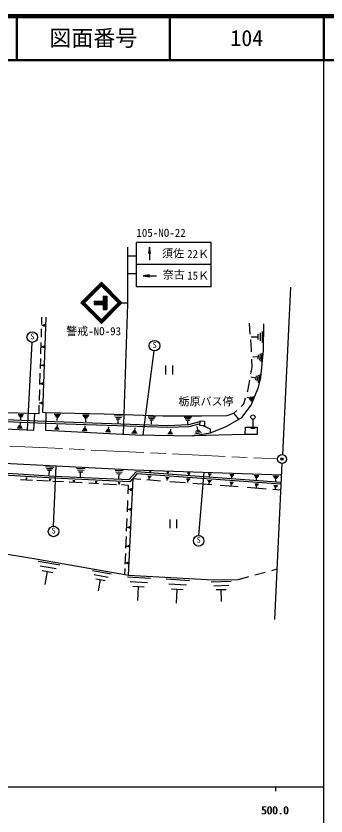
# Model space of a CAD drawing. Units: millimetres, scale not verified. Extents: x 40000 to 680000, y 20000 to 380000.
# Drawn here: x 509042 to 579500, y 198357 to 380000 of the extents above; entities that cross this region are included whole.
import ezdxf
from ezdxf.enums import TextEntityAlignment as Align

# ---------------------------------------------------------------- set-up
doc = ezdxf.new("R2010")
doc.units = ezdxf.units.MM
doc.header["$LTSCALE"] = 1000
doc.header["$PDMODE"] = 32
doc.header["$PDSIZE"] = 500
doc.linetypes.add('CHAIN', pattern=[18.5, 12, -1.5, 3.5, -1.5])
for name, color, linetype, lineweight in [('M-BGD', 7, 'Continuous', 25), ('M-BMK', 2, 'CHAIN', 13), ('M-BMK-SRVR', 3, 'Continuous', 25), ('M-STR-HTXT', 7, 'Continuous', 13), ('M-STR-STRC', 7, 'Continuous', 25), ('M-TTL', 2, 'Continuous', 140), ('M-TTL-BAND', 7, 'Continuous', 25), ('M-TTL-LINE', 7, 'Continuous', 50), ('M-TTL-TXT', 7, 'Continuous', 13)]:
    doc.layers.add(name, color=color, linetype=linetype, lineweight=lineweight)
doc.layers.add('M-OTRS', color=6, linetype='Continuous')
doc.styles.add('ＭＳ ゴシック', font='')
doc.styles.get('ＭＳ ゴシック').set_extended_font_data('MS Gothic')

# ---------------------------------------------------------------- blocks, each defined once
blk = doc.blocks.new('open_arrow')
at = {"color": 0, "linetype": 'Continuous', "lineweight": -2}
blk.add_lwpolyline([(7.5, 1.25), (0, 0), (7.5, -1.25)], dxfattribs=at)

msp = doc.modelspace()

# ---------------------------------------------------------------- linework, layer by layer
at = {"layer": 'M-BGD'}
for p, q in [((514869, 311649), (514818, 309983)), ((515798, 311623), (515090, 290022)), ((514786, 308941), (514729, 307068)), ((514900, 309772), (515230, 309762)), ((515230, 309892), (515220, 309622)), ((515340, 309962), (515330, 309552)), ((515450, 310022), (515430, 309482)), ((562293, 307742), (562095, 310236)), ((565291, 304160), (565331, 310134)), ((562520, 307162), (564020, 307152)), ((564020, 307772), (564010, 306532)), ((564520, 308082), (564510, 306222)), ((565020, 308392), (565000, 305902)), ((514692, 305843), (514616, 303323)), ((562582, 304114), (562391, 306512)), ((514810, 304892), (515090, 304882)), ((515090, 305002), (515090, 304762)), ((515190, 305062), (515180, 304702)), ((515290, 305112), (515270, 304642)), ((562592, 303758), (562582, 304114)), ((564649, 297946), (565291, 304160)), ((564920, 303482), (564720, 301552)), ((514582, 302221), (514513, 299947)), ((562691, 300159), (562637, 302112)), ((562890, 302712), (564050, 302592)), ((564100, 303072), (564000, 302112)), ((564510, 303282), (564360, 301832)), ((514750, 300712), (514990, 300702)), ((514990, 300802), (514980, 300602)), ((515070, 300852), (515060, 300552)), ((515150, 300892), (515130, 300502)), ((543087, 298633), (543087, 300633)), ((544587, 300633), (544587, 298633)), ((562440, 298729), (562691, 300159)), ((514482, 298933), (514403, 296320)), ((562440, 298062), (563550, 297822)), ((563650, 298282), (563440, 297362)), ((564070, 298432), (563760, 297052)), ((564480, 298582), (564080, 296742)), ((564168, 295741), (564649, 297946)), ((514530, 296532), (514820, 296522)), ((514820, 296642), (514810, 296402)), ((514920, 296702), (514910, 296342)), ((515010, 296752), (515000, 296282)), ((561770, 294904), (562193, 297320)), ((514368, 295183), (514292, 292666)), ((561693, 294668), (561770, 294904)), ((562525, 291651), (564168, 295741)), ((560795, 291924), (561239, 293283)), ((561480, 293492), (562240, 293192)), ((562360, 293502), (562110, 292872)), ((562680, 293562), (562300, 292622)), ((562990, 293612), (562480, 292362)), ((514261, 291649), (514201, 289675)), ((514320, 292142), (514650, 292132)), ((514650, 292262), (514640, 291992)), ((514760, 292332), (514750, 291922)), ((514870, 292392), (514850, 291852)), ((560186, 291345), (560795, 291924)), ((560360, 288845), (562525, 291651)), ((514201, 289675), (496836, 290209)), ((509550, 289512), (510740, 289482)), ((509700, 289272), (510590, 289252)), ((509840, 289032), (510430, 289012)), ((510110, 288312), (510140, 289022)), ((513127, 285966), (513323, 289702)), ((515090, 290022), (515831, 289958)), ((515831, 289958), (515734, 285966)), ((515831, 289958), (529047, 289649)), ((517720, 289622), (519190, 289582)), ((517900, 289322), (519000, 289292)), ((518070, 289022), (518810, 289002)), ((518420, 288122), (518440, 289012)), ((524130, 289472), (525700, 289432)), ((524320, 289152), (525500, 289122)), ((524510, 288832), (525290, 288812)), ((524880, 287882), (524900, 288822)), ((529047, 289649), (542429, 289215)), ((531420, 289272), (533220, 289212)), ((531630, 288912), (532990, 288862)), ((539050, 289022), (540720, 288972)), ((542429, 289215), (551205, 289215)), ((547260, 288912), (548930, 288912)), ((551205, 289215), (557056, 289269)), ((556831, 286760), (560360, 288845)), ((557056, 289269), (558573, 289811)), ((558573, 289811), (559241, 290446)), ((559714, 288463), (558573, 289811)), ((515746, 287452), (497404, 288304)), ((515764, 287901), (497423, 288753)), ((509980, 287602), (509950, 286882)), ((543560, 286531), (515746, 287452)), ((543558, 286982), (515764, 287901)), ((518380, 287162), (518350, 286542)), ((531840, 288542), (532750, 288512)), ((532260, 287442), (532300, 288532)), ((539250, 288682), (540500, 288642)), ((539440, 288342), (540280, 288312)), ((539830, 287322), (539860, 288332)), ((548235, 287160), (543558, 286982)), ((547470, 288582), (548720, 288582)), ((547670, 288242), (548510, 288242)), ((548090, 287242), (548090, 288242)), ((550753, 287821), (548235, 287160)), ((550867, 287386), (548302, 286712)), ((550855, 286996), (550887, 288058)), ((551855, 286966), (550855, 286996)), ((550887, 288058), (551887, 288028)), ((551887, 288028), (551855, 286966)), ((562885, 288439), (562885, 286439)), ((497288, 286610), (513127, 285966)), ((510530, 286372), (509330, 286422)), ((510390, 286622), (509490, 286662)), ((510250, 286862), (509650, 286892)), ((515734, 285966), (536240, 284936)), ((518840, 286102), (517810, 286162)), ((518730, 286322), (517950, 286362)), ((518610, 286532), (518090, 286552)), ((525240, 285782), (524090, 285842)), ((525110, 286022), (524250, 286072)), ((524970, 286262), (524400, 286292)), ((524720, 286962), (524690, 286282)), ((530580, 285512), (529400, 285572)), ((530450, 285762), (529560, 285802)), ((530310, 286002), (529720, 286032)), ((530050, 286722), (530020, 286022)), ((536590, 285212), (535320, 285282)), ((536450, 285482), (535490, 285532)), ((536300, 285742), (535660, 285772)), ((536020, 286522), (535980, 285762)), ((548302, 286712), (543560, 286531)), ((544520, 285312), (543690, 285332)), ((544380, 285532), (543830, 285542)), ((544120, 286202), (544110, 285542)), ((549246, 284710), (553270, 285386)), ((551210, 285342), (549660, 285082)), ((550970, 285622), (549810, 285432)), ((550720, 285902), (549950, 285772)), ((550180, 286762), (550340, 285842)), ((553237, 286159), (551609, 286973)), ((553270, 285386), (553237, 286159)), ((553270, 285386), (556831, 286760)), ((561150, 284947), (561219, 286652)), ((561219, 286652), (563839, 286629)), ((562385, 286439), (563385, 286439)), ((563839, 286629), (563831, 284978)), ((536240, 284936), (549246, 284710)), ((544650, 285092), (543550, 285112)), ((561150, 284947), (549246, 284710)), ((563831, 284978), (561150, 284947)), ((501878, 278674), (535870, 276993)), ((517750, 275063), (485560, 277020)), ((517771, 275462), (485562, 277421)), ((515740, 277682), (517650, 277592)), ((515960, 277292), (517400, 277222)), ((516180, 276892), (517140, 276852)), ((516600, 275722), (516660, 276872)), ((522770, 277342), (524760, 277242)), ((523000, 276932), (524500, 276862)), ((523230, 276522), (524230, 276472)), ((523670, 275302), (523730, 276502)), ((531550, 276902), (533430, 276812)), ((531770, 276522), (533180, 276452)), ((531990, 276132), (532920, 276082)), ((532400, 274982), (532460, 276112)), ((536372, 276477), (534715, 274654)), ((535870, 276993), (569362, 275818)), ((569279, 274073), (536372, 276477)), ((539420, 276572), (539800, 276552)), ((539470, 276492), (539750, 276482)), ((539510, 276412), (539700, 276402)), ((539600, 276182), (539610, 276412)), ((543310, 276432), (543780, 276412)), ((543370, 276342), (543720, 276322)), ((543420, 276242), (543660, 276232)), ((543530, 275952), (543540, 276242)), ((548020, 276272), (548600, 276242)), ((548090, 276152), (548530, 276132)), ((552710, 276102), (553450, 276082)), ((512816, 274569), (510092, 274709)), ((511250, 275152), (511620, 275132)), ((511290, 275082), (511570, 275062)), ((511330, 275002), (511520, 274992)), ((511410, 274772), (511430, 275002)), ((516456, 274381), (513760, 274520)), ((516560, 274832), (517000, 274812)), ((516610, 274742), (516940, 274732)), ((516660, 274652), (516880, 274642)), ((516750, 274382), (516770, 274652)), ((519855, 274204), (517410, 274332)), ((534884, 274245), (517750, 275063)), ((534715, 274654), (517771, 275462)), ((521970, 274562), (522430, 274542)), ((522030, 274472), (522370, 274452)), ((522080, 274372), (522310, 274362)), ((522180, 274092), (522200, 274372)), ((527060, 274312), (527510, 274292)), ((534635, 252961), (535647, 275085)), ((536537, 276064), (534884, 274245)), ((535544, 274971), (537436, 274828)), ((569250, 273674), (536537, 276064)), ((538766, 274727), (541911, 274490)), ((539020, 275582), (539740, 275532)), ((539100, 275432), (539640, 275392)), ((539180, 275282), (539540, 275252)), ((539330, 274832), (539360, 275272)), ((543120, 275282), (543830, 275232)), ((543200, 275132), (543730, 275092)), ((543270, 274982), (543630, 274952)), ((543420, 274542), (543450, 274972)), ((543989, 274333), (547583, 274061)), ((547770, 274942), (548590, 274882)), ((547860, 274772), (548480, 274732)), ((547950, 274602), (548360, 274572)), ((548120, 274092), (548160, 274592)), ((548160, 276032), (548450, 276022)), ((548290, 275672), (548310, 276032)), ((552580, 274592), (553440, 274522)), ((552680, 274412), (553320, 274362)), ((552800, 275952), (553350, 275942)), ((552880, 275802), (553250, 275792)), ((553050, 275352), (553070, 275802)), ((557650, 275932), (558580, 275902)), ((557760, 275742), (558460, 275722)), ((557870, 275552), (558330, 275532)), ((558080, 274982), (558100, 275542)), ((563160, 275742), (564260, 275702)), ((563290, 275512), (564120, 275482)), ((563420, 275282), (563970, 275262)), ((563670, 274612), (563700, 275272)), ((567460, 275592), (568750, 275542)), ((567620, 275332), (568580, 275292)), ((567770, 275062), (568410, 275042)), ((568060, 274282), (568090, 275052)), ((524115, 273983), (521151, 274137)), ((527768, 273793), (525571, 273907)), ((527110, 274222), (527450, 274212)), ((527160, 274132), (527390, 274122)), ((527260, 273852), (527280, 274132)), ((531873, 273580), (528824, 273738)), ((532260, 274072), (532720, 274042)), ((532320, 273972), (532660, 273952)), ((532370, 273872), (532600, 273862)), ((532470, 273592), (532490, 273872)), ((534644, 273436), (532991, 273521)), ((534559, 271494), (534644, 273436)), ((534610, 272532), (534990, 272522)), ((534990, 272672), (534980, 272362)), ((535120, 272742), (535100, 272282)), ((535250, 272812), (535220, 272192)), ((549263, 273934), (553579, 273608)), ((552770, 274232), (553200, 274202)), ((552950, 273702), (552990, 274222)), ((555414, 273469), (559551, 273156)), ((557610, 274222), (558470, 274162)), ((557710, 274042), (558350, 274002)), ((557800, 273862), (558230, 273832)), ((557980, 273332), (558020, 273852)), ((561588, 273002), (565892, 272677)), ((563300, 273802), (564170, 273742)), ((563400, 273622), (564050, 273582)), ((563490, 273442), (563930, 273412)), ((563670, 272902), (563710, 273432)), ((567427, 272561), (569201, 272427)), ((567630, 273492), (568500, 273422)), ((567730, 273312), (568380, 273262)), ((567820, 273132), (568250, 273092)), ((568000, 272592), (568040, 273112)), ((534384, 267453), (534495, 269999)), ((534520, 268002), (534830, 267992)), ((534830, 268112), (534820, 267862)), ((534930, 268172), (534920, 267802)), ((535030, 268232), (535010, 267732)), ((534192, 263042), (534317, 265925)), ((544048, 263677), (544048, 265677)), ((545548, 265677), (545548, 263677)), ((534330, 263902), (534640, 263892)), ((534640, 264012), (534630, 263762)), ((534740, 264072), (534730, 263702)), ((534840, 264132), (534820, 263632)), ((534024, 259187), (534140, 261849)), ((534450, 259752), (534440, 259502)), ((534550, 259812), (534540, 259442)), ((534650, 259862), (534630, 259372)), ((513084, 256735), (501045, 258702)), ((533866, 255544), (533972, 257991)), ((534150, 259642), (534450, 259632)), ((533761, 253136), (513084, 256735)), ((514090, 256252), (518990, 255402)), ((514540, 255162), (518210, 254532)), ((533761, 253136), (533824, 254589)), ((533940, 255842), (534260, 255832)), ((534260, 255962), (534250, 255702)), ((534370, 256022), (534350, 255632)), ((534470, 256082), (534450, 255562)), ((568343, 254392), (567101, 254054)), ((514980, 254072), (517430, 253652)), ((515690, 250922), (516210, 253862)), ((526410, 254102), (530700, 253362)), ((526800, 253162), (530020, 252602)), ((534635, 252961), (533761, 253136)), ((534400, 252672), (539620, 252372)), ((553826, 251867), (534635, 252961)), ((561887, 252635), (559569, 252004)), ((565695, 253672), (563293, 253018)), ((527190, 252212), (529330, 251832)), ((527810, 249452), (528260, 252022)), ((535000, 251592), (538910, 251372)), ((543150, 252172), (548510, 251862)), ((543760, 251062), (547780, 250832)), ((553380, 251552), (557940, 251662)), ((559569, 252004), (553826, 251867)), ((553970, 250652), (557390, 250742)), ((535590, 250512), (538190, 250362)), ((536710, 247312), (536890, 250442)), ((544360, 249952), (547040, 249802)), ((545520, 246662), (545700, 249882)), ((554560, 249752), (556840, 249812)), ((555770, 247052), (555700, 249782))]:
    msp.add_line(p, q, dxfattribs=at)
msp.add_circle((562885, 288939), 500, dxfattribs=at)
at = {"layer": 'M-BMK'}
msp.add_line((470686, 284097), (568548, 279438), dxfattribs=at)
at = {"layer": 'M-BMK-SRVR'}
for p, q in [((571392, 318456), (569580, 280383)), ((569486, 278405), (567800, 242998))]:
    msp.add_line(p, q, dxfattribs=at)
msp.add_circle((569508, 279404), 1000, dxfattribs=at)
at = {"layer": 'M-OTRS'}
msp.add_point((569510, 279398), dxfattribs=at)
at = {"layer": 'M-STR-STRC'}
for p, q in [((534395, 327543), (534395, 314543)), ((553395, 328543), (536395, 328543)), ((536395, 323543), (536395, 328543)), ((539395, 327543), (539395, 324543)), ((553395, 323543), (553395, 328543)), ((534407, 325543), (536395, 325543)), ((553395, 323543), (536395, 323543)), ((536395, 318543), (536395, 323543)), ((553395, 318543), (553395, 323543)), ((534407, 321543), (536395, 321543)), ((537939, 321004), (540939, 321004)), ((523775, 314869), (528442, 319536)), ((523917, 314869), (528442, 319395)), ((524058, 314869), (528442, 319253)), ((524200, 314869), (528442, 319112)), ((524270, 314799), (528513, 319041)), ((524341, 314728), (528584, 318971)), ((524412, 314657), (528654, 318900)), ((528230, 318900), (532473, 314657)), ((528301, 318971), (532543, 314728)), ((528372, 319041), (532614, 314799)), ((528442, 319536), (533109, 314869)), ((528442, 319395), (532968, 314869)), ((528442, 319253), (532826, 314869)), ((528442, 319112), (532685, 314869)), ((553395, 318543), (536395, 318543)), ((528864, 316369), (529664, 316369)), ((528864, 316369), (528864, 313369)), ((528964, 316369), (528964, 313369)), ((529064, 316369), (529064, 313369)), ((529164, 316369), (529164, 313369)), ((529264, 316369), (529264, 313369)), ((529364, 316369), (529364, 313369)), ((529464, 316369), (529464, 313369)), ((529564, 316369), (529564, 313369)), ((529664, 316369), (529664, 313369)), ((523775, 314869), (528442, 310202)), ((523917, 314869), (528442, 310344)), ((524058, 314869), (528442, 310485)), ((524200, 314869), (528442, 310627)), ((524270, 314940), (528513, 310697)), ((524341, 315011), (528584, 310768)), ((524412, 315082), (528654, 310839)), ((526843, 315269), (528864, 315269)), ((526843, 315269), (526843, 314469)), ((526843, 315169), (528864, 315169)), ((526843, 315069), (528864, 315069)), ((526843, 314969), (528864, 314969)), ((526843, 314869), (528864, 314869)), ((526843, 314769), (528864, 314769)), ((526843, 314669), (528864, 314669)), ((526843, 314569), (528864, 314569)), ((526843, 314469), (528864, 314469)), ((528230, 310839), (532473, 315082)), ((528301, 310768), (532543, 315011)), ((528372, 310697), (532614, 314940)), ((528442, 310627), (532685, 314869)), ((528442, 310485), (532826, 314869)), ((528442, 310344), (532968, 314869)), ((528442, 310202), (533109, 314869)), ((533109, 314869), (534395, 314869)), ((534395, 314543), (533408, 285078)), ((528864, 313369), (529664, 313369)), ((512648, 305896), (511546, 286030)), ((540383, 303963), (537882, 284907)), ((518124, 277871), (517455, 264157)), ((550633, 262032), (551807, 276434))]:
    msp.add_line(p, q, dxfattribs=at)
for centre in [(512743, 307092), (540516, 305156), (517587, 262964), (550552, 260835)]:
    msp.add_circle(centre, 1200, dxfattribs=at)
at = {"layer": 'M-TTL'}
msp.add_line((680000, 380000), (40000, 380000), dxfattribs=at)
at = {"layer": 'M-TTL-BAND'}
for p, q in [((579000, 20000), (579000, 370000)), ((40000, 205000), (579000, 205000)), ((568000, 205000), (568000, 204000))]:
    msp.add_line(p, q, dxfattribs=at)
at = {"layer": 'M-TTL-LINE'}
for p, q in [((509247, 380000), (509247, 370000)), ((543997, 380000), (543997, 370000)), ((579000, 380000), (579000, 370000)), ((40000, 370000), (680000, 370000))]:
    msp.add_line(p, q, dxfattribs=at)

# ---------------------------------------------------------------- block references
at = {"layer": 'M-STR-STRC', "xscale": 193, "yscale": 193, "rotation": 270}
msp.add_blockref('open_arrow', (539395, 327543), dxfattribs=at)
at = {"layer": 'M-STR-STRC', "xscale": 193, "yscale": 193}
msp.add_blockref('open_arrow', (537939, 321004), dxfattribs=at)

# ---------------------------------------------------------------- texts
at = {"layer": 'M-STR-HTXT', "style": 'ＭＳ ゴシック'}
msp.add_text('栃原バス停', height=1833, dxfattribs=at).set_placement((545983, 291024), align=Align.BOTTOM_LEFT)
at = {"layer": 'M-STR-STRC', "style": 'ＭＳ ゴシック'}
for s, height, p in [('105-NO-22', 1833, (536395, 329293)), ('須佐', 1833, (542234, 324636)), ('22Ｋ', 1833, (547937, 324490)), ('奈古', 1833, (542395, 319793)), ('15Ｋ', 1833, (547937, 319591)), ('警戒-NO-93', 1833, (520453, 306961)), ('S', 1320, (512316, 306194)), ('S', 1320, (540089, 304258)), ('S', 1320, (517107, 262101)), ('S', 1320, (550089, 260007))]:
    msp.add_text(s, height=height, dxfattribs=at).set_placement(p, align=Align.BOTTOM_LEFT)
at = {"layer": 'M-TTL-BAND', "style": 'ＭＳ ゴシック'}
for p in [(567844, 198195), (568000, 198195)]:
    msp.add_text('500.0', height=1833, dxfattribs=at).set_placement(p, align=Align.BOTTOM_CENTER)
at = {"layer": 'M-TTL-TXT', "style": 'ＭＳ ゴシック'}
for s, p in [('図面番号', (526622, 375000)), ('104', (561497, 375000))]:
    msp.add_text(s, height=3666, dxfattribs=at).set_placement(p, align=Align.MIDDLE_CENTER)

doc.saveas('drawing.dxf')
